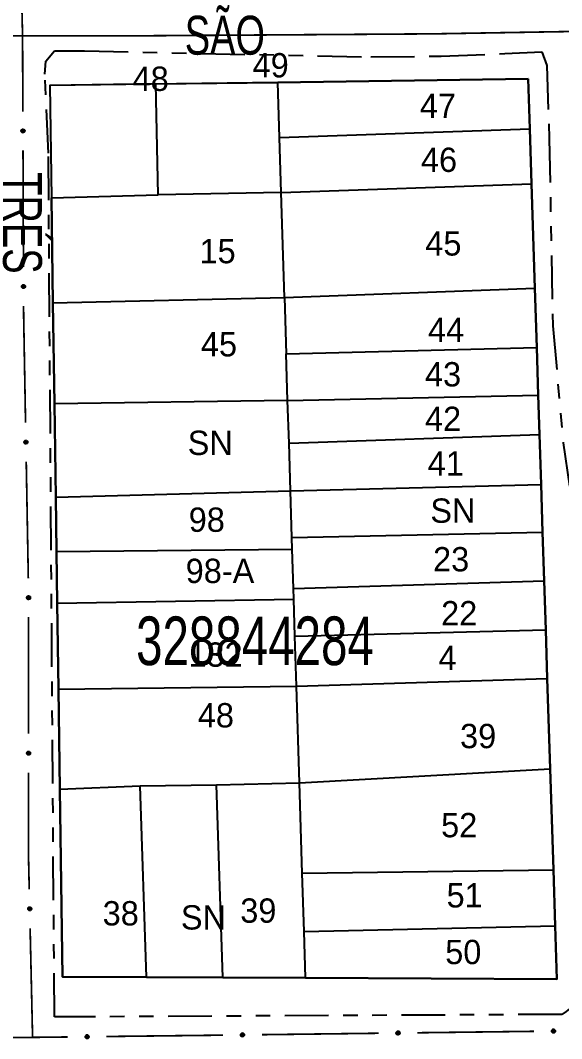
# Model space of a CAD drawing. Extents: x 203604 to 204690, y 4848469 to 4850418.
# Drawn here: x 204472.2 to 204527.9, y 4848730.5 to 4848835.2 of the extents above; entities that cross this region are included whole.
import ezdxf
from ezdxf.enums import TextEntityAlignment as Align

# ---------------------------------------------------------------- set-up
doc = ezdxf.new("R2010")
doc.units = 0
doc.header["$LTSCALE"] = 1.5
doc.header["$MEASUREMENT"] = 0
doc.linetypes.add('TRACO_25', pattern=[8, 3, -1, 1, -1, 1, -1])
for name, color, linetype in [('CD_MALHA_LOTES', 7, 'CONTINUOUS'), ('CD_TXT_QUADRA', 2, 'CONTINUOUS'), ('RU-QUADRA', 210, 'CONTINUOUS'), ('SV-EIXO-RUA-N-PAV', 6, 'CONTINUOUS'), ('SV-RUA-NAO-PAV', 7, 'CONTINUOUS'), ('SV-TXT-RUA-N-PAV', 7, 'CONTINUOUS'), ('Th_NmrPort', 7, 'CONTINUOUS')]:
    doc.layers.add(name, color=color, linetype=linetype)
doc.styles.add('ARIAL', font='ARIAL.SHX')

msp = doc.modelspace()

# ---------------------------------------------------------------- linework, layer by layer
at = {"layer": 'CD_MALHA_LOTES', "linetype": 'Continuous', "flags": 128}
for points in [[(204486.12, 4848828.68), (204475.21, 4848828.53)], [(204475.21, 4848828.53), (204475.37, 4848816.97)], [(204486.12, 4848828.68), (204498.67, 4848828.84)], [(204486.34, 4848817.29), (204486.12, 4848828.68)], [(204498.67, 4848828.84), (204524.44, 4848829.19)], [(204498.85, 4848823.18), (204498.67, 4848828.84)], [(204524.44, 4848829.19), (204524.6, 4848824.06)], [(204498.85, 4848823.18), (204524.6, 4848824.06)], [(204524.6, 4848824.06), (204524.78, 4848818.39)], [(204499.02, 4848817.51), (204498.85, 4848823.18)], [(204499.02, 4848817.51), (204524.78, 4848818.39)], [(204524.78, 4848818.39), (204525.12, 4848807.69)], [(204475.37, 4848816.97), (204486.34, 4848817.29)], [(204475.53, 4848806.16), (204475.37, 4848816.97)], [(204499.02, 4848817.51), (204486.34, 4848817.29)], [(204499.36, 4848806.7), (204499.02, 4848817.51)], [(204499.36, 4848806.7), (204525.12, 4848807.69)], [(204525.12, 4848807.69), (204525.31, 4848801.58)], [(204475.53, 4848806.16), (204499.36, 4848806.7)], [(204499.36, 4848806.7), (204499.53, 4848800.92)], [(204475.68, 4848795.79), (204475.53, 4848806.16)], [(204499.53, 4848800.92), (204525.31, 4848801.58)], [(204525.31, 4848801.58), (204525.47, 4848796.67)], [(204499.68, 4848796.12), (204499.53, 4848800.92)], [(204499.68, 4848796.12), (204475.68, 4848795.79)], [(204475.81, 4848786.18), (204475.68, 4848795.79)], [(204499.68, 4848796.12), (204525.47, 4848796.67)], [(204499.82, 4848791.75), (204499.68, 4848796.12)], [(204525.47, 4848796.67), (204525.6, 4848792.63)], [(204499.82, 4848791.75), (204525.6, 4848792.63)], [(204525.6, 4848792.63), (204525.76, 4848787.5)], [(204499.97, 4848786.83), (204499.82, 4848791.75)], [(204499.97, 4848786.83), (204525.76, 4848787.5)], [(204525.76, 4848787.5), (204525.92, 4848782.58)], [(204475.81, 4848786.18), (204499.97, 4848786.83)], [(204500.12, 4848782.03), (204499.97, 4848786.83)], [(204475.89, 4848780.61), (204475.81, 4848786.18)], [(204500.12, 4848782.03), (204525.92, 4848782.58)], [(204525.92, 4848782.58), (204526.08, 4848777.57)], [(204500.15, 4848780.83), (204500.12, 4848782.03)], [(204475.89, 4848780.61), (204500.15, 4848780.83)], [(204475.97, 4848775.27), (204475.89, 4848780.61)], [(204500.28, 4848776.8), (204500.15, 4848780.83)], [(204500.28, 4848776.8), (204526.08, 4848777.57)], [(204526.08, 4848777.57), (204526.24, 4848772.54)], [(204500.31, 4848775.7), (204500.28, 4848776.8)], [(204475.97, 4848775.27), (204500.31, 4848775.7)], [(204476.1, 4848766.43), (204475.97, 4848775.27)], [(204500.43, 4848771.88), (204500.31, 4848775.7)], [(204500.43, 4848771.88), (204526.24, 4848772.54)], [(204500.59, 4848766.76), (204500.43, 4848771.88)], [(204526.24, 4848772.54), (204526.4, 4848767.52)], [(204500.59, 4848766.76), (204526.4, 4848767.52)], [(204526.4, 4848767.52), (204526.69, 4848758.24)], [(204476.1, 4848766.43), (204500.59, 4848766.76)], [(204476.24, 4848756.17), (204476.1, 4848766.43)], [(204500.89, 4848756.82), (204500.59, 4848766.76)], [(204500.89, 4848756.82), (204526.69, 4848758.24)], [(204526.69, 4848758.24), (204527.02, 4848747.87)], [(204476.24, 4848756.17), (204484.49, 4848756.49)], [(204476.52, 4848736.85), (204476.24, 4848756.17)], [(204484.49, 4848756.49), (204492.35, 4848756.6)], [(204485.14, 4848736.81), (204484.49, 4848756.49)], [(204492.35, 4848756.6), (204500.89, 4848756.82)], [(204493, 4848736.78), (204492.35, 4848756.6)], [(204501.18, 4848747.53), (204500.89, 4848756.82)], [(204501.18, 4848747.53), (204527.02, 4848747.87)], [(204527.02, 4848747.87), (204527.21, 4848742.09)], [(204501.37, 4848741.53), (204501.18, 4848747.53)], [(204501.37, 4848741.53), (204527.21, 4848742.09)], [(204501.51, 4848736.74), (204501.37, 4848741.53)], [(204527.21, 4848742.09), (204527.38, 4848736.63)], [(204485.14, 4848736.81), (204476.52, 4848736.85)], [(204493, 4848736.78), (204485.14, 4848736.81)], [(204501.51, 4848736.74), (204493, 4848736.78)], [(204527.38, 4848736.63), (204501.51, 4848736.74)]]:
    msp.add_lwpolyline(points, dxfattribs=at)
at = {"layer": 'RU-QUADRA', "linetype": 'Continuous', "flags": 128}
msp.add_lwpolyline([(204524.44, 4848829.19), (204498.67, 4848828.84), (204475.21, 4848828.53), (204475.37, 4848816.97), (204475.53, 4848806.16), (204475.68, 4848795.79), (204475.81, 4848786.18), (204475.89, 4848780.61), (204475.97, 4848775.27), (204476.1, 4848766.43), (204476.24, 4848756.17), (204476.52, 4848736.85), (204485.14, 4848736.81), (204493, 4848736.78), (204501.51, 4848736.74), (204527.38, 4848736.63), (204527.21, 4848742.09), (204527.02, 4848747.87), (204526.69, 4848758.24), (204526.4, 4848767.52), (204526.24, 4848772.54), (204526.08, 4848777.57), (204525.92, 4848782.58), (204525.76, 4848787.5), (204525.6, 4848792.63), (204525.47, 4848796.67), (204525.31, 4848801.58), (204525.12, 4848807.69), (204524.78, 4848818.39), (204524.6, 4848824.06)], close=True, dxfattribs=at)
at = {"layer": 'SV-EIXO-RUA-N-PAV', "const_width": 0.18}
for points in [[(204472.298027, 4848837.841037), (204472.394861, 4848833.842209)], [(204472.394861, 4848833.842209), (204472.4, 4848833.63)], [(204472.4, 4848833.63), (204472.429838, 4848825.842329)], [(204472.445163, 4848821.842358), (204472.49114, 4848809.842446)], [(204472.506466, 4848805.842475), (204472.51, 4848804.92)], [(204472.51, 4848804.92), (204472.706748, 4848793.84423)], [(204472.777792, 4848789.844861), (204472.990925, 4848777.846753)], [(204473.02, 4848773.847012), (204473.02, 4848761.847012)], [(204473.02, 4848757.847012), (204473.02, 4848748.847012)], [(204473.02, 4848748.847012), (204473.02, 4848748.83)], [(204473.02, 4848748.83), (204473.087182, 4848745.847768)], [(204473.177269, 4848741.848783), (204473.425009, 4848730.851573)], [(204473.425009, 4848730.851573), (204473.43, 4848730.63)], [(204493.032072, 4848730.859312), (204481.032893, 4848730.718936)], [(204509.030875, 4848731.054966), (204497.031794, 4848730.90645)], [(204525.029649, 4848731.252988), (204513.030568, 4848731.104472)], [(204473.43, 4848730.63), (204466.033516, 4848730.590847)], [(204474.033372, 4848730.63705), (204473.43, 4848730.63)], [(204477.033166, 4848730.672144), (204474.033372, 4848730.63705)]]:
    msp.add_lwpolyline(points, dxfattribs=at)
at = {"layer": 'SV-EIXO-RUA-N-PAV', "linetype": 'TRACO_25', "const_width": 0.18, "flags": 128}
msp.add_lwpolyline([(204413.67, 4848833.33), (204453.77, 4848833.33), (204472.4, 4848833.63), (204484.58, 4848833.63), (204514.7, 4848833.83), (204529.32, 4848834.08), (204534.21, 4848834.23), (204567.8, 4848834.13), (204586.41, 4848834.59), (204599.31, 4848835.23), (204620.81, 4848835.82), (204632.53, 4848835.82), (204637, 4848834.8)], dxfattribs=at)
at = {"layer": 'SV-EIXO-RUA-N-PAV'}
for points in [[(204472.54703, 4848823.986445), (204472.58223, 4848823.952489), (204472.60554, 4848823.916108), (204472.616248, 4848823.880169), (204472.617429, 4848823.845943), (204472.614693, 4848823.810793), (204472.604117, 4848823.775962), (204472.583815, 4848823.739904), (204472.550001, 4848823.704354), (204472.511162, 4848823.682925), (204472.47649, 4848823.670542), (204472.440872, 4848823.667255), (204472.406769, 4848823.670485), (204472.370952, 4848823.682668), (204472.334612, 4848823.703599), (204472.299688, 4848823.738465), (204472.277081, 4848823.774289), (204472.267636, 4848823.809323), (204472.264559, 4848823.845151), (204472.267782, 4848823.881004), (204472.278361, 4848823.915135), (204472.299501, 4848823.951686), (204472.334371, 4848823.9857), (204472.369843, 4848824.008656), (204472.404736, 4848824.01859), (204472.440077, 4848824.020825), (204472.475366, 4848824.01851), (204472.510822, 4848824.009336), (204472.54703, 4848823.986445)], [(204472.608332, 4848807.986562), (204472.643532, 4848807.952607), (204472.666842, 4848807.916226), (204472.67755, 4848807.880286), (204472.678731, 4848807.846061), (204472.675996, 4848807.81091), (204472.665419, 4848807.776079), (204472.645117, 4848807.740021), (204472.611303, 4848807.704471), (204472.572465, 4848807.683042), (204472.537792, 4848807.670659), (204472.502174, 4848807.667373), (204472.468072, 4848807.670602), (204472.432255, 4848807.682785), (204472.395914, 4848807.703716), (204472.36099, 4848807.738583), (204472.338383, 4848807.774406), (204472.328939, 4848807.80944), (204472.325861, 4848807.845269), (204472.329084, 4848807.881121), (204472.339663, 4848807.915252), (204472.360803, 4848807.951803), (204472.395673, 4848807.985817), (204472.431146, 4848808.008773), (204472.466038, 4848808.018707), (204472.50138, 4848808.020942), (204472.536669, 4848808.018628), (204472.572124, 4848808.009453), (204472.608332, 4848807.986562)], [(204472.849782, 4848791.990158), (204472.885452, 4848791.956696), (204472.909266, 4848791.920644), (204472.920473, 4848791.884857), (204472.922131, 4848791.850651), (204472.919885, 4848791.815466), (204472.909795, 4848791.780491), (204472.889997, 4848791.744154), (204472.856682, 4848791.708136), (204472.818146, 4848791.686168), (204472.783649, 4848791.673304), (204472.74808, 4848791.669521), (204472.713936, 4848791.672275), (204472.677953, 4848791.683958), (204472.641324, 4848791.704381), (204472.605918, 4848791.738757), (204472.582814, 4848791.774262), (204472.572883, 4848791.809162), (204472.569307, 4848791.844944), (204472.572029, 4848791.880838), (204472.582132, 4848791.915113), (204472.602761, 4848791.951955), (204472.637154, 4848791.986451), (204472.672303, 4848792.009899), (204472.707053, 4848792.020318), (204472.742361, 4848792.023045), (204472.777678, 4848792.021222), (204472.813258, 4848792.012543), (204472.849782, 4848791.990158)], [(204473.130081, 4848775.990692), (204473.165151, 4848775.956602), (204473.188321, 4848775.920132), (204473.198891, 4848775.884152), (204473.199941, 4848775.849922), (204473.197071, 4848775.814782), (204473.186361, 4848775.779992), (204473.165921, 4848775.744012), (204473.131971, 4848775.708592), (204473.093051, 4848775.687312), (204473.058331, 4848775.675062), (204473.022701, 4848775.671912), (204472.988611, 4848775.675272), (204472.952841, 4848775.687592), (204472.916581, 4848775.708662), (204472.881791, 4848775.743662), (204472.859321, 4848775.779572), (204472.850011, 4848775.814642), (204472.847071, 4848775.850482), (204472.850431, 4848775.886322), (204472.861141, 4848775.920412), (204472.882421, 4848775.956882), (204472.917421, 4848775.990762), (204472.952981, 4848776.013582), (204472.987911, 4848776.023382), (204473.023261, 4848776.025482), (204473.058541, 4848776.023032), (204473.093961, 4848776.013722), (204473.130081, 4848775.990692)], [(204473.130081, 4848759.990692), (204473.165151, 4848759.956602), (204473.188321, 4848759.920132), (204473.198891, 4848759.884152), (204473.199941, 4848759.849922), (204473.197071, 4848759.814782), (204473.186361, 4848759.779992), (204473.165921, 4848759.744012), (204473.131971, 4848759.708592), (204473.093051, 4848759.687312), (204473.058331, 4848759.675062), (204473.022701, 4848759.671912), (204472.988611, 4848759.675272), (204472.952841, 4848759.687592), (204472.916581, 4848759.708662), (204472.881791, 4848759.743662), (204472.859321, 4848759.779572), (204472.850011, 4848759.814642), (204472.847071, 4848759.850482), (204472.850431, 4848759.886322), (204472.861141, 4848759.920412), (204472.882421, 4848759.956882), (204472.917421, 4848759.990762), (204472.952981, 4848760.013582), (204472.987911, 4848760.023382), (204473.023261, 4848760.025482), (204473.058541, 4848760.023032), (204473.093961, 4848760.013722), (204473.130081, 4848759.990692)], [(204473.239042, 4848743.994399), (204473.274871, 4848743.961107), (204473.298857, 4848743.925168), (204473.310234, 4848743.889436), (204473.312055, 4848743.855238), (204473.309977, 4848743.820042), (204473.300053, 4848743.78502), (204473.280429, 4848743.748589), (204473.247285, 4848743.712413), (204473.208854, 4848743.690262), (204473.174419, 4848743.677233), (204473.138869, 4848743.673281), (204473.104712, 4848743.675873), (204473.068674, 4848743.687384), (204473.031948, 4848743.707632), (204472.996379, 4848743.74184), (204472.973106, 4848743.777234), (204472.963008, 4848743.812086), (204472.959262, 4848743.847851), (204472.961814, 4848743.883757), (204472.971753, 4848743.91808), (204472.992207, 4848743.95502), (204473.026435, 4848743.989679), (204473.061472, 4848744.013294), (204473.096172, 4848744.023879), (204473.131466, 4848744.026774), (204473.166792, 4848744.025119), (204473.202413, 4848744.01661), (204473.239042, 4848743.994399)], [(204479.177988, 4848730.587148), (204479.144311, 4848730.551682), (204479.108114, 4848730.528087), (204479.07226, 4848730.517096), (204479.038045, 4848730.515646), (204479.002874, 4848730.518105), (204478.967961, 4848730.528407), (204478.931744, 4848730.548425), (204478.895929, 4848730.581958), (204478.874196, 4848730.620627), (204478.86154, 4848730.655201), (204478.857974, 4848730.690792), (204478.860935, 4848730.724919), (204478.872835, 4848730.76083), (204478.89348, 4848730.797334), (204478.92807, 4848730.832531), (204478.963715, 4848730.85542), (204478.998674, 4848730.865139), (204479.034477, 4848730.868498), (204479.070354, 4848730.865558), (204479.104567, 4848730.855247), (204479.141283, 4848730.834396), (204479.17557, 4848730.799794), (204479.198805, 4848730.764504), (204479.209013, 4848730.729691), (204479.211526, 4848730.694368), (204479.209489, 4848730.659061), (204479.200594, 4848730.623535), (204479.177988, 4848730.587148)], [(204495.176893, 4848730.774316), (204495.143216, 4848730.73885), (204495.107019, 4848730.715255), (204495.071165, 4848730.704265), (204495.03695, 4848730.702814), (204495.001779, 4848730.705273), (204494.966866, 4848730.715575), (204494.930649, 4848730.735593), (204494.894835, 4848730.769126), (204494.873101, 4848730.807795), (204494.860445, 4848730.842369), (204494.856879, 4848730.87796), (204494.85984, 4848730.912087), (204494.871741, 4848730.947998), (204494.892385, 4848730.984502), (204494.926976, 4848731.019699), (204494.96262, 4848731.042588), (204494.997579, 4848731.052308), (204495.033382, 4848731.055667), (204495.069259, 4848731.052726), (204495.103472, 4848731.042416), (204495.140188, 4848731.021564), (204495.174475, 4848730.986962), (204495.19771, 4848730.951672), (204495.207918, 4848730.916859), (204495.210431, 4848730.881536), (204495.208394, 4848730.84623), (204495.199499, 4848730.810703), (204495.176893, 4848730.774316)], [(204511.175753, 4848730.971425), (204511.1421, 4848730.935936), (204511.10592, 4848730.912316), (204511.070073, 4848730.901302), (204511.035859, 4848730.899828), (204511.000686, 4848730.902263), (204510.965766, 4848730.912542), (204510.929536, 4848730.932535), (204510.893698, 4848730.966044), (204510.871938, 4848731.004698), (204510.85926, 4848731.039263), (204510.855669, 4848731.074852), (204510.858607, 4848731.108981), (204510.870483, 4848731.1449), (204510.891103, 4848731.181418), (204510.925669, 4848731.216639), (204510.961299, 4848731.239551), (204510.996251, 4848731.249295), (204511.032052, 4848731.252678), (204511.06793, 4848731.249762), (204511.10215, 4848731.239475), (204511.138881, 4848731.218648), (204511.173191, 4848731.18407), (204511.19645, 4848731.148795), (204511.206681, 4848731.113989), (204511.209219, 4848731.078667), (204511.207206, 4848731.04336), (204511.198335, 4848731.007827), (204511.175753, 4848730.971425)], [(204527.174528, 4848731.169446), (204527.140875, 4848731.133957), (204527.104694, 4848731.110338), (204527.068848, 4848731.099323), (204527.034633, 4848731.09785), (204526.999461, 4848731.100284), (204526.964541, 4848731.110563), (204526.92831, 4848731.130556), (204526.892473, 4848731.164065), (204526.870713, 4848731.202719), (204526.858034, 4848731.237285), (204526.854443, 4848731.272873), (204526.857381, 4848731.307002), (204526.869258, 4848731.342922), (204526.889877, 4848731.37944), (204526.924444, 4848731.41466), (204526.960073, 4848731.437573), (204526.995025, 4848731.447316), (204527.030826, 4848731.450699), (204527.066705, 4848731.447783), (204527.100925, 4848731.437496), (204527.137655, 4848731.416669), (204527.171966, 4848731.382091), (204527.195224, 4848731.346816), (204527.205456, 4848731.31201), (204527.207993, 4848731.276689), (204527.20598, 4848731.241381), (204527.197109, 4848731.205849), (204527.174528, 4848731.169446)]]:
    msp.add_lwpolyline(points, close=True, dxfattribs=at)
for points in [[(204472.404736, 4848824.01859), (204472.440872, 4848823.667255)], [(204472.421985, 4848824.017108), (204472.456061, 4848823.670647)], [(204472.440077, 4848824.020825), (204472.47649, 4848823.670542)], [(204472.475366, 4848824.01851), (204472.511162, 4848823.682925)], [(204472.267782, 4848823.881004), (204472.277081, 4848823.774289)], [(204472.273724, 4848823.893732), (204472.287871, 4848823.762791)], [(204472.278361, 4848823.915135), (204472.299688, 4848823.738465)], [(204472.291332, 4848823.927913), (204472.316656, 4848823.728788)], [(204472.299501, 4848823.951686), (204472.334612, 4848823.703599)], [(204472.318481, 4848823.964859), (204472.352259, 4848823.696176)], [(204472.334371, 4848823.9857), (204472.370952, 4848823.682668)], [(204472.351114, 4848823.995004), (204472.387794, 4848823.681302)], [(204472.369843, 4848824.008656), (204472.406769, 4848823.670485)], [(204472.386534, 4848824.010149), (204472.423308, 4848823.671886)], [(204472.458832, 4848824.015884), (204472.49559, 4848823.681715)], [(204472.492971, 4848824.009193), (204472.531005, 4848823.698225)], [(204472.510822, 4848824.009336), (204472.550001, 4848823.704354)], [(204472.527131, 4848823.997043), (204472.565013, 4848823.725646)], [(204472.54703, 4848823.986445), (204472.583815, 4848823.739904)], [(204472.565452, 4848823.96717), (204472.593516, 4848823.765326)], [(204472.58223, 4848823.952489), (204472.604117, 4848823.775962)], [(204472.595607, 4848823.931807), (204472.608385, 4848823.802226)], [(204472.60554, 4848823.916108), (204472.614693, 4848823.810793)], [(204472.329084, 4848807.881121), (204472.338383, 4848807.774406)], [(204472.335026, 4848807.893849), (204472.349173, 4848807.762908)], [(204472.339663, 4848807.915252), (204472.36099, 4848807.738583)], [(204472.352634, 4848807.92803), (204472.377958, 4848807.728905)], [(204472.360803, 4848807.951803), (204472.395914, 4848807.703716)], [(204472.379783, 4848807.964976), (204472.413561, 4848807.696293)], [(204472.395673, 4848807.985817), (204472.432255, 4848807.682785)], [(204472.412416, 4848807.995121), (204472.449096, 4848807.681419)], [(204472.431146, 4848808.008773), (204472.468072, 4848807.670602)], [(204472.447836, 4848808.010267), (204472.48461, 4848807.672004)], [(204472.466038, 4848808.018707), (204472.502174, 4848807.667373)], [(204472.483287, 4848808.017225), (204472.517363, 4848807.670765)], [(204472.50138, 4848808.020942), (204472.537792, 4848807.670659)], [(204472.520134, 4848808.016002), (204472.556892, 4848807.681832)], [(204472.536669, 4848808.018628), (204472.572465, 4848807.683042)], [(204472.554273, 4848808.00931), (204472.592307, 4848807.698342)], [(204472.572124, 4848808.009453), (204472.611303, 4848807.704471)], [(204472.588433, 4848807.99716), (204472.626315, 4848807.725763)], [(204472.608332, 4848807.986562), (204472.645117, 4848807.740021)], [(204472.626754, 4848807.967287), (204472.654818, 4848807.765444)], [(204472.643532, 4848807.952607), (204472.665419, 4848807.776079)], [(204472.65691, 4848807.931925), (204472.669687, 4848807.802343)], [(204472.666842, 4848807.916226), (204472.675996, 4848807.81091)], [(204472.572029, 4848791.880838), (204472.582814, 4848791.774262)], [(204472.577793, 4848791.893647), (204472.593763, 4848791.762916)], [(204472.582132, 4848791.915113), (204472.605918, 4848791.738757)], [(204472.594923, 4848791.92807), (204472.623019, 4848791.729317)], [(204472.602761, 4848791.951955), (204472.641324, 4848791.704381)], [(204472.621555, 4848791.965391), (204472.659073, 4848791.697204)], [(204472.637154, 4848791.986451), (204472.677953, 4848791.683958)], [(204472.653765, 4848791.995987), (204472.694812, 4848791.682827)], [(204472.672303, 4848792.009899), (204472.713936, 4848791.672275)], [(204472.688971, 4848792.011625), (204472.730453, 4848791.673907)], [(204472.707053, 4848792.020318), (204472.74808, 4848791.669521)], [(204472.724322, 4848792.019076), (204472.763221, 4848791.673124)], [(204472.742361, 4848792.023045), (204472.783649, 4848791.673304)], [(204472.761182, 4848792.018366), (204472.802592, 4848791.684741)], [(204472.777678, 4848792.021222), (204472.818146, 4848791.686168)], [(204472.795411, 4848792.012151), (204472.837773, 4848791.701743)], [(204472.813258, 4848792.012543), (204472.856682, 4848791.708136)], [(204472.829737, 4848792.000478), (204472.871396, 4848791.729635)], [(204472.849782, 4848791.990158), (204472.889997, 4848791.744154)], [(204472.868471, 4848791.971142), (204472.899344, 4848791.769709)], [(204472.885452, 4848791.956696), (204472.909795, 4848791.780491)], [(204472.899115, 4848791.936203), (204472.913697, 4848791.806812)], [(204472.909266, 4848791.920644), (204472.919885, 4848791.815466)], [(204472.850431, 4848775.886322), (204472.859321, 4848775.779572)], [(204472.856421, 4848775.899027), (204472.870066, 4848775.768033)], [(204472.861141, 4848775.920412), (204472.881791, 4848775.743662)], [(204472.87416, 4848775.93314), (204472.898721, 4848775.73392)], [(204472.882421, 4848775.956882), (204472.916581, 4848775.708662)], [(204472.90145, 4848775.969982), (204472.934199, 4848775.701172)], [(204472.917421, 4848775.990762), (204472.952841, 4848775.687592)], [(204472.934199, 4848776.000002), (204472.969676, 4848775.686162)], [(204472.952981, 4848776.013582), (204472.988611, 4848775.675272)], [(204472.969676, 4848776.015012), (204473.005154, 4848775.67661)], [(204472.987911, 4848776.023382), (204473.022701, 4848775.671912)], [(204473.005154, 4848776.021834), (204473.037903, 4848775.675246)], [(204473.023261, 4848776.025482), (204473.058331, 4848775.675062)], [(204473.041996, 4848776.02047), (204473.077474, 4848775.686162)], [(204473.058541, 4848776.023032), (204473.093051, 4848775.687312)], [(204473.076109, 4848776.013647), (204473.112951, 4848775.702536)], [(204473.093961, 4848776.013722), (204473.131971, 4848775.708592)], [(204473.110222, 4848776.001366), (204473.147064, 4848775.729826)], [(204473.130081, 4848775.990692), (204473.165921, 4848775.744012)], [(204473.148429, 4848775.971347), (204473.175719, 4848775.769398)], [(204473.165151, 4848775.956602), (204473.186361, 4848775.779992)], [(204473.178448, 4848775.935869), (204473.190729, 4848775.80624)], [(204473.188321, 4848775.920132), (204473.197071, 4848775.814782)], [(204472.850431, 4848759.886322), (204472.859321, 4848759.779572)], [(204472.856421, 4848759.899027), (204472.870066, 4848759.768033)], [(204472.861141, 4848759.920412), (204472.881791, 4848759.743662)], [(204472.87416, 4848759.93314), (204472.898721, 4848759.73392)], [(204472.882421, 4848759.956882), (204472.916581, 4848759.708662)], [(204472.90145, 4848759.969982), (204472.934199, 4848759.701172)], [(204472.917421, 4848759.990762), (204472.952841, 4848759.687592)], [(204472.934199, 4848760.000002), (204472.969676, 4848759.686162)], [(204472.952981, 4848760.013582), (204472.988611, 4848759.675272)], [(204472.969676, 4848760.015012), (204473.005154, 4848759.67661)], [(204472.987911, 4848760.023382), (204473.022701, 4848759.671912)], [(204473.005154, 4848760.021834), (204473.037903, 4848759.675246)], [(204473.023261, 4848760.025482), (204473.058331, 4848759.675062)], [(204473.041996, 4848760.02047), (204473.077474, 4848759.686162)], [(204473.058541, 4848760.023032), (204473.093051, 4848759.687312)], [(204473.076109, 4848760.013647), (204473.112951, 4848759.702536)], [(204473.093961, 4848760.013722), (204473.131971, 4848759.708592)], [(204473.110222, 4848760.001366), (204473.147064, 4848759.729826)], [(204473.130081, 4848759.990692), (204473.165921, 4848759.744012)], [(204473.148429, 4848759.971347), (204473.175719, 4848759.769398)], [(204473.165151, 4848759.956602), (204473.186361, 4848759.779992)], [(204473.178448, 4848759.935869), (204473.190729, 4848759.80624)], [(204473.188321, 4848759.920132), (204473.197071, 4848759.814782)], [(204472.961814, 4848743.883757), (204472.973106, 4848743.777234)], [(204472.967517, 4848743.896594), (204472.984109, 4848743.76594)], [(204472.971753, 4848743.91808), (204472.996379, 4848743.74184)], [(204472.984483, 4848743.931098), (204473.013525, 4848743.732481)], [(204472.992207, 4848743.95502), (204473.031948, 4848743.707632)], [(204473.010937, 4848743.968545), (204473.049731, 4848743.70054)], [(204473.026435, 4848743.989679), (204473.068674, 4848743.687384)], [(204473.043001, 4848743.999295), (204473.085537, 4848743.686333)], [(204473.061472, 4848744.013294), (204473.104712, 4848743.675873)], [(204473.078131, 4848744.0151), (204473.121221, 4848743.677583)], [(204473.096172, 4848744.023879), (204473.138869, 4848743.673281)], [(204473.113446, 4848744.022719), (204473.153992, 4848743.676956)], [(204473.131466, 4848744.026774), (204473.174419, 4848743.677233)], [(204473.15031, 4848744.022185), (204473.193307, 4848743.688761)], [(204473.166792, 4848744.025119), (204473.208854, 4848743.690262)], [(204473.184568, 4848744.016132), (204473.228407, 4848743.70593)], [(204473.202413, 4848744.01661), (204473.247285, 4848743.712413)], [(204473.218949, 4848744.004623), (204473.261897, 4848743.733982)], [(204473.239042, 4848743.994399), (204473.280429, 4848743.748589)], [(204473.257822, 4848743.975472), (204473.289653, 4848743.774188)], [(204473.274871, 4848743.961107), (204473.300053, 4848743.78502)], [(204473.288633, 4848743.940679), (204473.30383, 4848743.811359)], [(204473.298857, 4848743.925168), (204473.309977, 4848743.820042)], [(204479.141283, 4848730.834396), (204478.89348, 4848730.797334)], [(204479.117446, 4848730.842378), (204478.918527, 4848730.815488)], [(204479.104567, 4848730.855247), (204478.92807, 4848730.832531)], [(204479.083128, 4848730.859716), (204478.952302, 4848730.84454)], [(204479.070354, 4848730.865558), (204478.963715, 4848730.85542)], [(204495.207918, 4848730.916859), (204494.856879, 4848730.87796)], [(204495.19771, 4848730.951672), (204494.85984, 4848730.912087)], [(204495.206572, 4848730.899598), (204494.86039, 4848730.862798)], [(204495.210431, 4848730.881536), (204494.860445, 4848730.842369)], [(204495.199335, 4848730.934994), (204494.861371, 4848730.89556)], [(204495.183911, 4848730.970293), (204494.870507, 4848730.931147)], [(204495.174475, 4848730.986962), (204494.871741, 4848730.947998)], [(204495.205638, 4848730.862743), (204494.871768, 4848730.823357)], [(204495.208394, 4848730.84623), (204494.873101, 4848730.807795)], [(204495.15351, 4848731.002689), (204494.885101, 4848730.966798)], [(204495.199215, 4848730.828552), (204494.888556, 4848730.788073)], [(204495.140188, 4848731.021564), (204494.892385, 4848730.984502)], [(204495.116351, 4848731.029546), (204494.917432, 4848731.002656)], [(204495.103472, 4848731.042416), (204494.926976, 4848731.019699)], [(204495.082033, 4848731.046885), (204494.951208, 4848731.031708)], [(204495.069259, 4848731.052726), (204494.96262, 4848731.042588)], [(204511.206681, 4848731.113989), (204510.855669, 4848731.074852)], [(204511.19645, 4848731.148795), (204510.858607, 4848731.108981)], [(204511.205347, 4848731.096727), (204510.85919, 4848731.059692)], [(204511.209219, 4848731.078667), (204510.85926, 4848731.039263)], [(204511.198086, 4848731.132118), (204510.860149, 4848731.092455)], [(204511.182638, 4848731.167407), (204510.869261, 4848731.128048)], [(204511.173191, 4848731.18407), (204510.870483, 4848731.1449)], [(204511.204439, 4848731.059871), (204510.870595, 4848731.020259)], [(204511.207206, 4848731.04336), (204510.871938, 4848731.004698)], [(204511.152216, 4848731.199782), (204510.883831, 4848731.163709)], [(204511.198039, 4848731.025676), (204510.887407, 4848730.984987)], [(204511.138881, 4848731.218648), (204510.891103, 4848731.181418)], [(204511.198335, 4848731.007827), (204510.893698, 4848730.966044)], [(204511.186181, 4848730.991414), (204510.915118, 4848730.951214)], [(204511.115039, 4848731.226614), (204510.916138, 4848731.199589)], [(204511.10215, 4848731.239475), (204510.925669, 4848731.216639)], [(204511.175753, 4848730.971425), (204510.929536, 4848730.932535)], [(204511.080709, 4848731.243929), (204510.949893, 4848731.228664)], [(204511.156637, 4848730.952839), (204510.955041, 4848730.923051)], [(204511.06793, 4848731.249762), (204510.961299, 4848731.239551)], [(204511.1421, 4848730.935936), (204510.965766, 4848730.912542)], [(204511.121533, 4848730.922382), (204510.992066, 4848730.908498)], [(204511.10592, 4848730.912316), (204511.000686, 4848730.902263)], [(204527.205456, 4848731.31201), (204526.854443, 4848731.272873)], [(204527.195224, 4848731.346816), (204526.857381, 4848731.307002)], [(204527.204122, 4848731.294749), (204526.857965, 4848731.257713)], [(204527.207993, 4848731.276689), (204526.858034, 4848731.237285)], [(204527.19686, 4848731.330139), (204526.858924, 4848731.290476)], [(204527.181413, 4848731.365428), (204526.868036, 4848731.326069)], [(204527.171966, 4848731.382091), (204526.869258, 4848731.342922)], [(204527.203213, 4848731.257893), (204526.86937, 4848731.21828)], [(204527.20598, 4848731.241381), (204526.870713, 4848731.202719)], [(204527.15099, 4848731.397803), (204526.882605, 4848731.36173)], [(204527.196813, 4848731.223698), (204526.886182, 4848731.183008)], [(204527.137655, 4848731.416669), (204526.889877, 4848731.37944)], [(204527.197109, 4848731.205849), (204526.892473, 4848731.164065)], [(204527.184956, 4848731.189435), (204526.913892, 4848731.149235)], [(204527.113813, 4848731.424635), (204526.914912, 4848731.39761)], [(204527.100925, 4848731.437496), (204526.924444, 4848731.41466)], [(204527.174528, 4848731.169446), (204526.92831, 4848731.130556)], [(204527.079483, 4848731.44195), (204526.948668, 4848731.426685)], [(204527.155411, 4848731.15086), (204526.953815, 4848731.121072)], [(204527.066705, 4848731.447783), (204526.960073, 4848731.437573)], [(204527.140875, 4848731.133957), (204526.964541, 4848731.110563)], [(204527.120308, 4848731.120404), (204526.99084, 4848731.10652)], [(204527.104694, 4848731.110338), (204526.999461, 4848731.100284)], [(204479.209013, 4848730.729691), (204478.857974, 4848730.690792)], [(204479.198805, 4848730.764504), (204478.860935, 4848730.724919)], [(204479.207667, 4848730.71243), (204478.861485, 4848730.67563)], [(204479.211526, 4848730.694368), (204478.86154, 4848730.655201)], [(204479.200429, 4848730.747826), (204478.862466, 4848730.708392)], [(204479.185006, 4848730.783125), (204478.871602, 4848730.743979)], [(204479.17557, 4848730.799794), (204478.872835, 4848730.76083)], [(204479.206733, 4848730.675575), (204478.872863, 4848730.636189)], [(204479.209489, 4848730.659061), (204478.874196, 4848730.620627)], [(204479.154605, 4848730.81552), (204478.886196, 4848730.779629)], [(204479.20031, 4848730.641384), (204478.889651, 4848730.600905)], [(204479.200594, 4848730.623535), (204478.895929, 4848730.581958)], [(204479.188429, 4848730.60713), (204478.917339, 4848730.567114)], [(204479.177988, 4848730.587148), (204478.931744, 4848730.548425)], [(204479.158859, 4848730.568575), (204478.957242, 4848730.538924)], [(204479.144311, 4848730.551682), (204478.967961, 4848730.528407)], [(204479.123735, 4848730.538142), (204478.994258, 4848730.524346)], [(204479.108114, 4848730.528087), (204479.002874, 4848730.518105)], [(204495.199499, 4848730.810703), (204494.894835, 4848730.769126)], [(204495.187334, 4848730.794298), (204494.916244, 4848730.754282)], [(204495.176893, 4848730.774316), (204494.930649, 4848730.735593)], [(204495.157764, 4848730.755743), (204494.956148, 4848730.726092)], [(204495.143216, 4848730.73885), (204494.966866, 4848730.715575)], [(204495.12264, 4848730.72531), (204494.993163, 4848730.711514)], [(204495.107019, 4848730.715255), (204495.001779, 4848730.705273)]]:
    msp.add_lwpolyline(points, dxfattribs=at)
at = {"layer": 'SV-RUA-NAO-PAV', "linetype": 'TRACO_25'}
msp.add_polyline3d([(204508.25, 4848831.45, 13.59), (204515.47, 4848831.54, 13.59), (204522.02, 4848831.8, 13.59), (204525.83, 4848831.98, 13.59), (204526.36, 4848830.56, 13.59), (204526.6, 4848823.04, 13.59), (204526.96, 4848803.79, 13.03), (204528.04, 4848791.78, 12.87), (204529.03, 4848784.85, 12.62), (204529.28, 4848774.37, 12.63), (204529.66, 4848746.91, 12.32), (204529.69, 4848735.64, 12.35), (204529.21, 4848733.96, 12.35), (204528.35, 4848733.29, 12.35), (204527.89, 4848732.99, 12.35), (204475.68, 4848732.73, 12.06), (204475.06, 4848821.56, 13.65), (204474.7, 4848829.68, 13.65), (204474.79, 4848831.01, 13.65), (204475.67, 4848832.07, 13.65), (204478.77, 4848832.07, 13.65)], close=True, dxfattribs=at)

# ---------------------------------------------------------------- texts
at = {"layer": 'CD_TXT_QUADRA', "style": 'ARIAL', "width": 0.7}
msp.add_text('328844284', height=5, dxfattribs=at).set_placement((204484.08, 4848768.91))
at = {"layer": 'SV-TXT-RUA-N-PAV', "style": 'ARIAL', "width": 0.7}
msp.add_text('SÃO', height=4, dxfattribs=at).set_placement((204489.09, 4848831.69))
msp.add_text('TRÉS', height=4, rotation=270, dxfattribs=at).set_placement((204470.39, 4848819.6))
at = {"layer": 'Th_NmrPort', "color": 1}
for s, p in [('49', (204496.073742, 4848830.601393)), ('48', (204483.723742, 4848829.211393)), ('47', (204513.286667, 4848826.44)), ('46', (204513.393333, 4848820.88)), ('15', (204490.609083, 4848811.489023)), ('45', (204513.846667, 4848812.28)), ('44', (204514.126667, 4848803.4)), ('45', (204490.749083, 4848801.909023)), ('43', (204513.813333, 4848798.82)), ('42', (204513.813333, 4848794.24)), ('SN', (204489.392563, 4848791.77344)), ('41', (204514.093333, 4848789.66)), ('SN', (204514.363333, 4848784.8)), ('98', (204489.499083, 4848783.869023)), ('23', (204514.643333, 4848779.8)), ('98-A', (204489.185604, 4848778.604605)), ('22', (204515.473333, 4848774.25)), ('132', (204489.465604, 4848769.994605)), ('4', (204515.203333, 4848769.67)), ('48', (204490.435604, 4848763.754605)), ('39', (204517.423333, 4848761.62)), ('52', (204515.473333, 4848752.46)), ('51', (204516.033333, 4848745.24)), ('38', (204480.643202, 4848743.390659)), ('39', (204494.803202, 4848743.670659)), ('SN', (204488.693202, 4848742.970659)), ('50', (204515.893333, 4848739.41))]:
    msp.add_text(s, height=2.5, dxfattribs=at).set_placement(p, align=Align.MIDDLE_LEFT)

doc.saveas('drawing.dxf')
